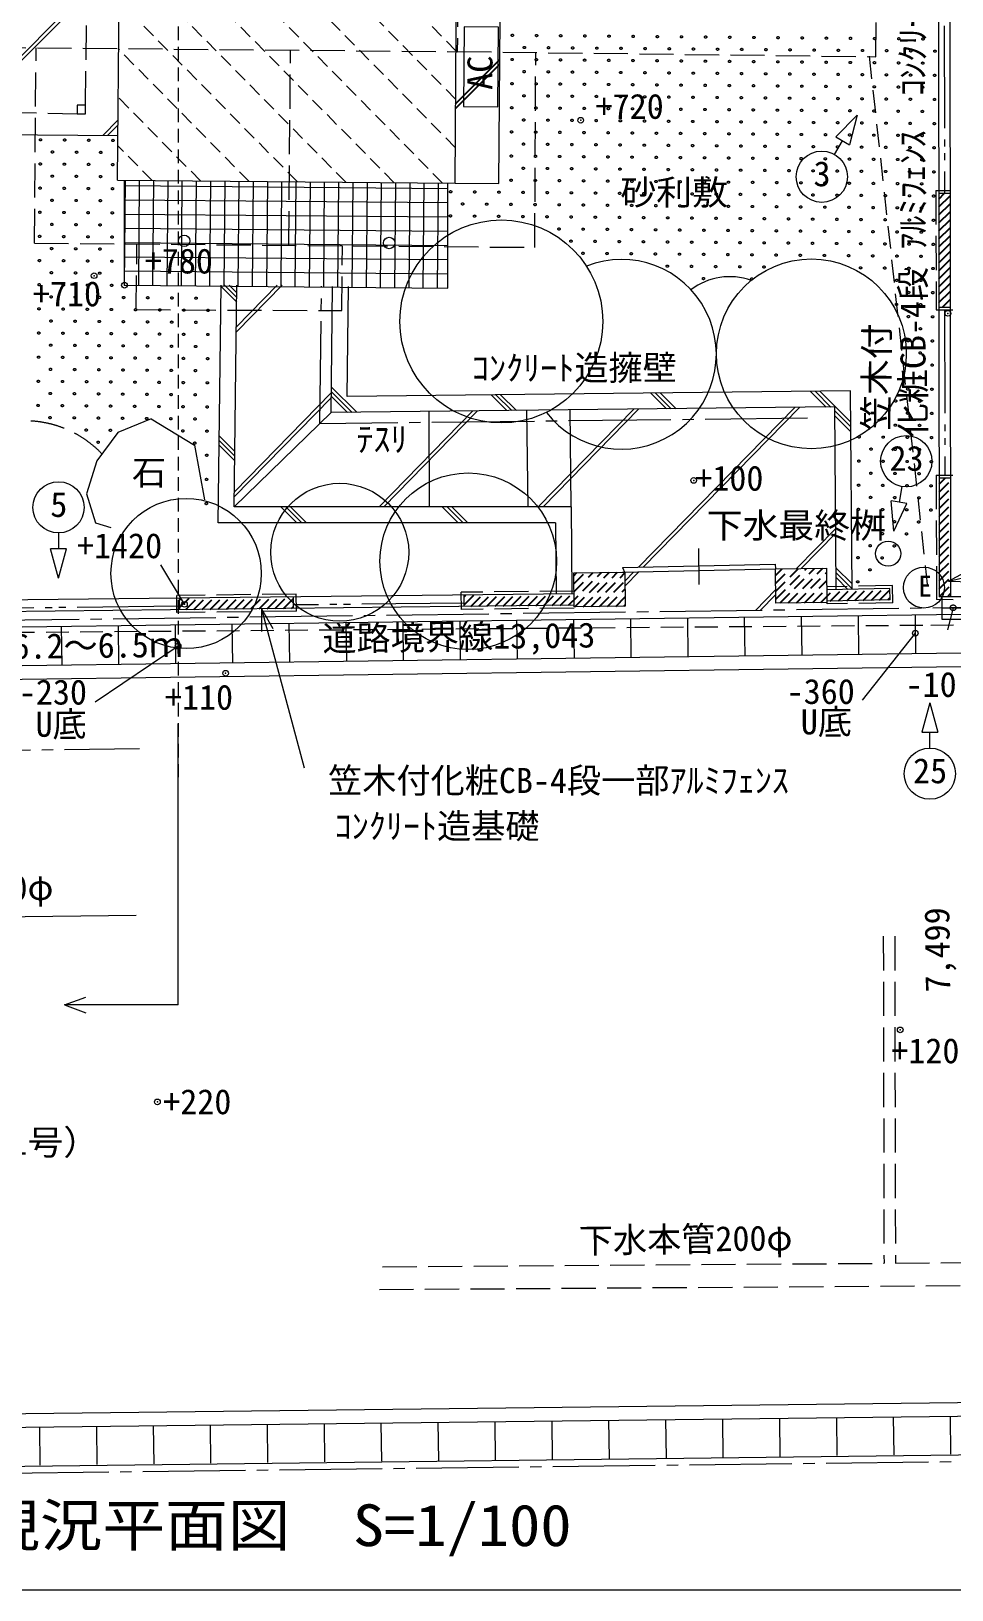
# Model space of a CAD drawing. Units: millimetres at full size, sheet at 1:100. Extents: x -20000 to 21794, y -13350 to 15412.
# Drawn here: x -2633 to 5453, y -13350 to 340 of the extents above; entities that cross this region are included whole.
import ezdxf
from ezdxf.enums import TextEntityAlignment as Align

# ---------------------------------------------------------------- set-up
doc = ezdxf.new("R2010")
doc.units = ezdxf.units.MM
doc.header["$LTSCALE"] = 100
doc.header["$PDMODE"] = 32
doc.header["$PDSIZE"] = 50
for name, pattern in [('CHAIN2', [12, 9, -1, 1, -1]), ('DASHED1', [1.8, 1.2, -0.6]), ('DASHED2', [3, 2, -1]), ('DASHED3', [4, 3, -1]), ('DOUBLE_CHAIN2', [12.8, 9, -1, 0.6, -0.6, 0.6, -1])]:
    doc.linetypes.add(name, pattern=pattern)
for name, color, linetype, lineweight in [('1-1_管路', 7, 'Continuous', 20), ('5-5', 7, 'Continuous', 13), ('6-0', 2, 'Continuous', 20), ('6-8', 7, 'Continuous', 13), ('6-E', 4, 'DASHED3', 9), ('7-7', 7, 'Continuous', 9), ('8-0', 4, 'Continuous', 9), ('8-2', 7, 'Continuous', 13), ('8-6', 4, 'Continuous', 9), ('8-8', 7, 'Continuous', 13), ('9-0', 2, 'CHAIN2', 20), ('9-8', 4, 'Continuous', 9), ('A-A', 2, 'Continuous', 20), ('B-0', 7, 'CHAIN2', 13)]:
    doc.layers.add(name, color=color, linetype=linetype, lineweight=lineweight)
doc.layers.add('8-5', color=3, linetype='Continuous')
doc.layers.add('8-E', color=3, linetype='Continuous')
doc.styles.add('ＭＳ ゴシック', font='')
doc.styles.get('ＭＳ ゴシック').set_extended_font_data('MS Gothic')

msp = doc.modelspace()

# ---------------------------------------------------------------- linework, layer by layer
at = {"layer": '1-1_管路', "color": 2}
msp.add_line((441.3, -13350), (20000, -13350), dxfattribs=at)
msp.add_lwpolyline([(-20000, -13350), (258.1, -13350), (441.3, -13350)], dxfattribs=at)
at = {"layer": '5-5', "color": 3, "linetype": 'DASHED1'}
msp.add_line((-1341.1, 10101.9), (-1341.1, -6212.6), dxfattribs=at)
at = {"layer": '5-5'}
for p, q in [((-1341.1, -8212.6), (-1341.1, -5743.7)), ((-2341.1, -8212.6), (-2153.2, -8144.2)), ((-1341.1, -8212.6), (-2341.1, -8212.6)), ((-2341.1, -8212.6), (-2153.2, -8281))]:
    msp.add_line(p, q, dxfattribs=at)
at = {"layer": '6-0', "color": 7, "linetype": 'DASHED3', "lineweight": 13}
for p, q in [((4785, 116.4), (4860.8, 8995.2)), ((1161.3, 6278.4), (1109.1, 160.2)), ((-7378.5, 239.4), (1109.1, 160.2)), ((-2604, -1521.3), (-2589.3, 194.7)), ((-369.7, -1540.4), (-355.1, 175.7)), ((1109.1, 161.3), (4785, 116.4)), ((1790.7, -1558.8), (1799, 152.9)), ((-2604, -1521.3), (1790.7, -1558.8)), ((-1709.7, -2105.6), (-1704.8, -1529)), ((95.4, -2114.4), (100.2, -1544.4)), ((-1709.7, -2105.6), (95.4, -2114.4))]:
    msp.add_line(p, q, dxfattribs=at)
at = {"layer": '6-0', "linetype": 'DASHED3'}
for p, q in [((-2154.3, -310.6), (-2144.3, 856)), ((-4085.8, -343.2), (-2229.9, -385))]:
    msp.add_line(p, q, dxfattribs=at)
at = {"layer": '6-0'}
for p, q in [((-1874.2, -969), (-1858.6, 853.6)), ((-2229.3, -310), (-2229.9, -385)), ((-2229.9, -385), (-2154.9, -385.6)), ((-2154.3, -310.6), (-2229.3, -310)), ((-2154.9, -385.6), (-2154.3, -310.6)), ((-1874.2, -969), (1089.9, -995.4))]:
    msp.add_line(p, q, dxfattribs=at)
at = {"layer": '6-0', "color": 4, "lineweight": 9}
for p, q in [((1474.8, -998.2), (1485.3, 449.5)), ((-4445.8, -554.3), (-1870.8, -576.2)), ((1089.9, -995.4), (1474.8, -998.2)), ((142.3, -2867.9), (154.5, -1902.8)), ((4564.7, -2818.7), (142.3, -2867.9)), ((4577.2, -4563.2), (4564.7, -2818.7)), ((0.5, -3009.5), (-850, -3837.5)), ((861.1, -2999.9), (862.9, -3837.5)), ((1731.1, -3841.7), (1721.6, -2990.4)), ((2111, -3837.5), (2101.6, -2986.1)), ((1972.1, -3977.5), (1976.8, -4603.3))]:
    msp.add_line(p, q, dxfattribs=at)
at = {"layer": '6-0'}
msp.add_lwpolyline([(1089.9, -995.4), (1103.1, 839.1), (4279.6, 801)], dxfattribs=at)
at = {"layer": '6-0', "color": 4, "lineweight": 9}
msp.add_lwpolyline([(1972.1, -3977.5), (-991.8, -3977.5), (-965.4, -1890.4)], dxfattribs=at)
at = {"layer": '6-0', "color": 3}
for centre, radius in [((1496.7, -2209), 891.4), ((4219.6, -2494), 833.7), ((1205.8, -4315.4), 775.5), ((77.4, -4236.3), 605.6), ((-1272.2, -4423.2), 660)]:
    msp.add_circle(centre, radius, dxfattribs=at)
at = {"layer": '6-0'}
for centre in [(-1289.1, -1501.2), (511, -1519.9)]:
    msp.add_circle(centre, 50, dxfattribs=at)
at = {"layer": '6-0', "color": 3}
for centre, radius, start, end in [((2551.1, -2497.7), 833.7, 217.74426, 111.63565), ((3501, -2372.2), 556.5, 70.016, 127.49113)]:
    msp.add_arc(centre, radius, start, end, dxfattribs=at)
at = {"layer": '6-0', "color": 4, "linetype": 'DASHED3', "lineweight": 9}
msp.add_arc((-2688.6, -4017.2), 935, 43.88886, 129.08364, dxfattribs=at)
at = {"layer": '6-8'}
for p, q in [((-1813.4, -1890.4), (-1813.4, -969.6)), ((1026.6, -1915.7), (1026.6, -994.8)), ((-1813.4, -1890.4), (1026.6, -1915.7)), ((-850, -3837.5), (-825.4, -1890.4)), ((0.5, -3009.5), (14.5, -1901.1)), ((4425.7, -2960.2), (0.5, -3009.5)), ((4437.2, -4564.2), (4425.7, -2960.2)), ((2111, -3837.5), (-850, -3837.5)), ((2111, -3837.5), (2116.8, -4602.3)), ((3232.8, -4519.9), (3232.2, -4204.7)), ((2561, -4371), (3902.4, -4342.4)), ((2561, -4371), (2582.1, -4418.3)), ((3902.4, -4342.4), (3903.2, -4382.4)), ((4353.2, -4377.1), (4356.7, -4677.1)), ((2561.9, -4411), (3903.2, -4382.4)), ((2134.3, -4602.1), (-4528.4, -4676.5)), ((-1328.6, -4740.7), (-1329.7, -4640.7)), ((-328.7, -4729.6), (-329.8, -4629.6)), ((1171.2, -4712.8), (1170.1, -4612.8)), ((4909.1, -4555), (4355.4, -4565.8)), ((2135.4, -4702.1), (-4568.3, -4776.9))]:
    msp.add_line(p, q, dxfattribs=at)
at = {"layer": '6-8', "linetype": 'DASHED3'}
for p, q in [((5313.5, -1058.5), (5438.5, -1058.3)), ((5316.4, -3558.5), (5462.9, -3558.3)), ((5316.4, -3558.5), (5317.6, -4651.7)), ((-1353.3, -4766), (-1355, -4616)), ((2134, -4577.1), (1144.8, -4588.1)), ((1146.5, -4738.1), (1144.8, -4588.1)), ((4933.6, -4529.5), (4354.9, -4540.8)), ((4936.5, -4679.5), (4933.6, -4529.5)), ((5464.5, -4653.1), (5317.6, -4651.7)), ((-303.4, -4754.3), (-1353.3, -4766)), ((2135.7, -4727.1), (1146.5, -4738.1)), ((4356.7, -4677.1), (4356.6, -4690.8)), ((4936.5, -4679.5), (4357.1, -4690.8))]:
    msp.add_line(p, q, dxfattribs=at)
at = {"layer": '6-8', "linetype": 'DOUBLE_CHAIN2'}
for p, q in [((-1329, -4710.7), (-2828.9, -4727.5)), ((1170.9, -4682.8), (-329, -4699.6))]:
    msp.add_line(p, q, dxfattribs=at)
at = {"layer": '6-8'}
for points in [[(1465.3, -323.5), (1470.4, 376.5), (1170.4, 378.7), (1165.3, -321.3)], [(2585.5, -4710.7), (2135.6, -4716), (2132, -4416), (2582, -4410.7)]]:
    msp.add_lwpolyline(points, close=True, dxfattribs=at)
at = {"layer": '6-8', "linetype": 'DASHED3'}
for points in [[(5313.5, -1058.5), (5314.7, -2108.5), (5460.7, -2108.3)], [(-303.4, -4754.3), (-305.1, -4604.3), (-1355, -4616)]]:
    msp.add_lwpolyline(points, dxfattribs=at)
at = {"layer": '6-8'}
for points in [[(-1579.1, -3065.7), (-1870.9, -3184.3), (-2057.1, -3432.5), (-2146.2, -3723.4), (-2068.7, -3979.3), (-1933, -4018.1)], [(-1579.1, -3065.7), (-1199.3, -3295.6), (-1109.4, -3775.4)], [(3906.8, -4682.3), (3903.2, -4382.4), (4353.2, -4377.1)]]:
    msp.add_lwpolyline(points, dxfattribs=at)
at = {"layer": '6-E', "color": 3, "linetype": 'Continuous'}
for p, q in [((-3404.1, -563.2), (-1992.4, 854.7)), ((-3362.1, -563.5), (-1950.4, 854.4)), ((-2004.9, -575.1), (-1869.6, -439.3)), ((-1962.9, -575.5), (-1870, -482.2)), ((-1813.4, -1890.4), (-1805.2, -969.6)), ((-1813.4, -1015.4), (1026.6, -1040.7)), ((-1688.5, -1891.6), (-1680.3, -970.7)), ((-1563.5, -1892.7), (-1555.3, -971.9)), ((-1438.5, -1893.8), (-1430.3, -973)), ((-1313.5, -1894.9), (-1305.3, -974.1)), ((-1188.5, -1896), (-1180.3, -975.2)), ((-1063.5, -1897.1), (-1055.3, -976.3)), ((-938.5, -1898.2), (-930.3, -977.4)), ((-813.5, -1899.3), (-805.3, -978.5)), ((-688.5, -1900.5), (-680.3, -979.7)), ((-563.5, -1901.6), (-555.3, -980.8)), ((-438.5, -1902.7), (-430.3, -981.9)), ((-313.5, -1903.8), (-305.3, -983)), ((-188.5, -1904.9), (-180.3, -984.1)), ((-63.5, -1906), (-55.3, -985.2)), ((61.5, -1907.1), (69.7, -986.3)), ((186.5, -1908.2), (194.7, -987.4)), ((311.5, -1909.4), (319.7, -988.6)), ((436.5, -1910.5), (444.7, -989.7)), ((561.5, -1911.6), (569.7, -990.8)), ((686.5, -1912.7), (694.7, -991.9)), ((811.4, -1913.8), (819.6, -993)), ((936.4, -1914.9), (944.6, -994.1)), ((-1813.4, -1140.4), (1026.6, -1165.7)), ((-1813.4, -1265.4), (1026.6, -1290.7)), ((-1813.4, -1390.4), (1026.6, -1415.7)), ((-1813.4, -1515.4), (1026.6, -1540.7)), ((-1813.4, -1640.4), (1026.6, -1665.7)), ((-1813.4, -1765.4), (1026.6, -1790.7)), ((-965.6, -1903.2), (-827.3, -2040.9)), ((-935.9, -1890.4), (-826.8, -1999.1)), ((-893.4, -1890.4), (-826.2, -1957.3)), ((-830.6, -2301), (-429.1, -1890.4)), ((-830, -2257.5), (-471, -1890.4)), ((-848.3, -3706.5), (2.7, -2836.2)), ((2.3, -2866.9), (144, -3007.9)), ((2.9, -2825.1), (186, -3007.5)), ((3.4, -2783.3), (228.1, -3007)), ((1406.5, -2853.9), (1545.6, -2992.3)), ((1448.6, -2853.4), (1587.7, -2991.8)), ((1490.6, -2852.9), (1629.7, -2991.4)), ((2808.2, -2838.2), (2947.2, -2976.7)), ((2850.2, -2837.8), (2989.3, -2976.2)), ((2892.3, -2837.3), (3031.3, -2975.8)), ((4209.8, -2822.6), (4348.9, -2961.1)), ((4251.9, -2822.2), (4390.9, -2960.6)), ((4293.9, -2821.7), (4566.7, -3093.3)), ((-848.9, -3749.9), (2.2, -2879.7)), ((422.3, -3837.5), (1245.5, -2995.7)), ((464.2, -3837.5), (1288, -2995.2)), ((1821, -3837.5), (2659.7, -2979.9)), ((1862.9, -3837.5), (2702.1, -2979.4)), ((2700.9, -4368), (4073.8, -2964.1)), ((2743.7, -4367.1), (4116.2, -2963.7)), ((4426, -2995.5), (4567, -3135.9)), ((4426.3, -3038.1), (4567.3, -3178.5)), ((-982.6, -3255), (-844.4, -3392.7)), ((-982.1, -3213.2), (-843.8, -3350.9)), ((-983.2, -3296.8), (-844.9, -3434.5)), ((-440.2, -3837.5), (-299.5, -3977.5)), ((-397.6, -3837.5), (-257, -3977.5)), ((-355.1, -3837.5), (-214.5, -3977.5)), ((977.2, -3837.5), (1117.8, -3977.5)), ((1019.7, -3837.5), (1160.3, -3977.5)), ((1062.2, -3837.5), (1202.8, -3977.5)), ((4087.7, -4380.2), (4433.3, -4026.7)), ((4130.1, -4379.7), (4433.6, -4069.3)), ((4435.8, -4374.1), (4576.8, -4514.5)), ((2582.9, -4488.6), (2658.7, -4411.1)), ((2583.4, -4531), (2703.8, -4407.9)), ((4436.1, -4416.7), (4577.1, -4557.1)), ((4436.4, -4459.4), (4539.7, -4562.2)), ((3728.6, -4747.4), (3905.4, -4566.6)), ((3771.1, -4746.8), (3905.9, -4609))]:
    msp.add_line(p, q, dxfattribs=at)
at = {"layer": '6-E', "color": 3, "linetype": 'DASHED1'}
for p, q in [((130.3, -986.9), (-1682.3, 852.1)), ((555.2, -990.7), (-1257.5, 848.5)), ((980.2, -994.4), (-832.7, 844.8)), ((1092.1, -680.6), (-407.9, 841.2)), ((1095.2, -256.4), (16.9, 837.6)), ((1098.2, 167.9), (441.7, 834)), ((-294.7, -983.1), (-1860.7, 605.7)), ((-719.7, -979.3), (-1864.3, 182)), ((-1144.6, -975.5), (-1868, -241.7)), ((-1569.6, -971.7), (-1871.6, -665.4))]:
    msp.add_line(p, q, dxfattribs=at)
at = {"layer": '6-E', "color": 7, "linetype": 'CHAIN2', "lineweight": 13}
for p, q in [((-97.6, -3107.5), (-82.4, -1899.8)), ((4186.3, -3059.8), (-97.6, -3107.5))]:
    msp.add_line(p, q, dxfattribs=at)
at = {"layer": '6-E'}
for centre in [(1593.8, 304), (1805.9, 302.1), (2018, 300.2), (2230.1, 298.4), (2442.3, 296.5), (2654.4, 294.6), (2866.5, 292.7), (3078.6, 290.8), (3290.7, 288.9), (3502.9, 287), (3715, 285.1), (3927.1, 283.2), (4139.2, 281.4), (4351.4, 279.5), (4563.5, 277.6), (4775.6, 275.7), (4987.7, 273.8), (5199.9, 271.9), (1698.9, 197), (1911, 195.1), (2123.1, 193.2), (2335.2, 191.4), (2547.4, 189.5), (2759.5, 187.6), (2971.6, 185.7), (3183.7, 183.8), (3395.9, 181.9), (3608, 180), (3820.1, 178.1), (4032.2, 176.2), (4244.4, 174.4), (4456.5, 172.5), (4668.6, 170.6), (4880.7, 168.7), (5092.9, 166.8), (5305, 164.9), (1591.9, 91.9), (1804, 90), (2016.1, 88.1), (2228.2, 86.2), (2440.4, 84.3), (2652.5, 82.5), (2864.6, 80.6), (3076.7, 78.7), (3288.9, 76.8), (3501, 74.9), (3713.1, 73), (3925.2, 71.1), (4137.4, 69.2), (4349.5, 67.3), (4561.6, 65.5), (4773.7, 63.6), (4985.8, 61.7), (5198, 59.8), (1590, -120.2), (1697, -15.1), (1802.1, -122.1), (1909.1, -17), (2014.2, -124), (2121.2, -18.9), (2226.4, -125.9), (2333.4, -20.8), (2438.5, -127.8), (2545.5, -22.7), (2650.6, -129.7), (2757.6, -24.5), (2862.7, -131.6), (2969.7, -26.4), (3074.8, -133.4), (3181.9, -28.3), (3287, -135.3), (3394, -30.2), (3499.1, -137.2), (3606.1, -32.1), (3711.2, -139.1), (3818.2, -34), (3923.3, -141), (4030.3, -35.9), (4135.5, -142.9), (4242.5, -37.8), (4347.6, -144.8), (4454.6, -39.7), (4559.7, -146.7), (4666.7, -41.5), (4878.8, -43.4), (5091, -45.3), (5303.1, -47.2), (1695.1, -227.2), (1907.2, -229.1), (2119.3, -231), (2331.5, -232.9), (2543.6, -234.8), (2755.7, -236.7), (2967.8, -238.6), (3180, -240.4), (3392.1, -242.3), (3604.2, -244.2), (3816.3, -246.1), (4028.5, -248), (4240.6, -249.9), (4452.7, -251.8), (4664.8, -253.7), (4771.8, -148.6), (4877, -255.6), (4984, -150.4), (5089.1, -257.4), (5196.1, -152.3), (5301.2, -259.3), (1588.1, -332.3), (1800.2, -334.2), (2012.3, -336.1), (2224.5, -338), (2436.6, -339.9), (2648.7, -341.8), (2860.8, -343.7), (3073, -345.6), (3285.1, -347.5), (3497.2, -349.3), (3709.3, -351.2), (3921.5, -353.1), (4133.6, -355), (4345.7, -356.9), (4557.8, -358.8), (4769.9, -360.7), (4982.1, -362.6), (5194.2, -364.5), (1586.2, -544.5), (1693.2, -439.4), (1798.3, -546.4), (1905.3, -441.2), (2010.5, -548.2), (2117.5, -443.1), (2222.6, -550.1), (2329.6, -445), (2434.7, -552), (2541.7, -446.9), (2646.8, -553.9), (2753.8, -448.8), (2858.9, -555.8), (2966, -450.7), (3178.1, -452.6), (3390.2, -454.5), (3602.3, -456.4), (3814.4, -458.2), (4026.6, -460.1), (4238.7, -462), (4450.8, -463.9), (4662.9, -465.8), (4875.1, -467.7), (5087.2, -469.6), (5299.3, -471.5), (-2551.1, -613.7), (-2339, -615.6), (-2126.9, -617.5), (-1914.8, -619.4), (1691.3, -651.5), (1903.4, -653.4), (2115.6, -655.3), (2327.7, -657.1), (2539.8, -659), (2751.9, -660.9), (2964.1, -662.8), (3071.1, -557.7), (3176.2, -664.7), (3283.2, -559.6), (3388.3, -666.6), (3495.3, -561.5), (3600.4, -668.5), (3707.4, -563.4), (3812.6, -670.4), (3919.6, -565.2), (4024.7, -672.3), (4131.7, -567.1), (4236.8, -674.1), (4343.8, -569), (4448.9, -676), (4555.9, -570.9), (4661.1, -677.9), (4768.1, -572.8), (4873.2, -679.8), (4980.2, -574.7), (5085.3, -681.7), (5192.3, -576.6), (5297.4, -683.6), (-2553, -825.8), (-2446, -720.7), (-2340.9, -827.7), (-2233.9, -722.6), (-2128.8, -829.6), (-2021.8, -724.5), (1584.3, -756.6), (1796.4, -758.5), (2008.6, -760.4), (2220.7, -762.3), (2432.8, -764.1), (2644.9, -766), (2857.1, -767.9), (3069.2, -769.8), (3281.3, -771.7), (3493.4, -773.6), (3705.6, -775.5), (3917.7, -777.4), (4129.8, -779.3), (4341.9, -781.1), (4554, -783), (4766.2, -784.9), (4978.3, -786.8), (5190.4, -788.7), (-2447.9, -932.8), (-2235.8, -934.7), (-2023.7, -936.6), (-1916.7, -831.5), (1689.4, -863.6), (1901.6, -865.5), (2113.7, -867.4), (2325.8, -869.3), (2537.9, -871.2), (2750.1, -873), (2962.2, -874.9), (3174.3, -876.8), (3386.4, -878.7), (3598.5, -880.6), (3810.7, -882.5), (4022.8, -884.4), (4234.9, -886.3), (4447, -888.2), (4659.2, -890), (4871.3, -891.9), (5083.4, -893.8), (5295.5, -895.7), (-2554.9, -1038), (-2342.8, -1039.8), (-2130.7, -1041.7), (-1918.6, -1043.6), (1051.2, -1070.1), (1263.3, -1071.9), (1475.4, -1073.8), (1582.4, -968.7), (1687.5, -1075.7), (1794.6, -970.6), (1899.7, -1077.6), (2006.7, -972.5), (2111.8, -1079.5), (2218.8, -974.4), (2323.9, -1081.4), (2430.9, -976.3), (2536, -1083.3), (2643, -978.2), (2748.2, -1085.2), (2855.2, -980), (2960.3, -1087.1), (3067.3, -981.9), (3172.4, -1088.9), (3279.4, -983.8), (3384.5, -1090.8), (3491.5, -985.7), (3596.7, -1092.7), (3703.7, -987.6), (3808.8, -1094.6), (3915.8, -989.5), (4020.9, -1096.5), (4127.9, -991.4), (4233, -1098.4), (4340, -993.3), (4445.2, -1100.3), (4552.2, -995.2), (4657.3, -1102.2), (4764.3, -997), (4869.4, -1104.1), (4976.4, -998.9), (5188.5, -1000.8), (-2449.8, -1145), (-2237.7, -1146.9), (-2025.6, -1148.7), (1156.3, -1177.1), (1368.4, -1179), (1580.5, -1180.8), (1792.7, -1182.7), (2004.8, -1184.6), (2216.9, -1186.5), (2429, -1188.4), (2641.2, -1190.3), (2853.3, -1192.2), (3065.4, -1194.1), (3277.5, -1196), (3489.7, -1197.8), (3701.8, -1199.7), (3913.9, -1201.6), (4126, -1203.5), (4338.1, -1205.4), (4550.3, -1207.3), (4762.4, -1209.2), (4974.5, -1211.1), (5081.5, -1105.9), (5186.6, -1212.9), (5293.6, -1107.8), (-2556.8, -1250.1), (-2451.7, -1357.1), (-2344.7, -1252), (-2239.6, -1359), (-2132.6, -1253.9), (-2027.4, -1360.9), (-1920.4, -1255.7), (1049.3, -1282.2), (1261.4, -1284.1), (1473.5, -1286), (1685.7, -1287.8), (1897.8, -1289.7), (2109.9, -1291.6), (2322, -1293.5), (2534.2, -1295.4), (2746.3, -1297.3), (2958.4, -1299.2), (3170.5, -1301.1), (3382.6, -1303), (3594.8, -1304.8), (3806.9, -1306.7), (4019, -1308.6), (4231.1, -1310.5), (4443.3, -1312.4), (4655.4, -1314.3), (4867.5, -1316.2), (5079.6, -1318.1), (5291.8, -1320), (-2558.7, -1462.2), (-2346.6, -1464.1), (-2134.5, -1466), (-1922.3, -1467.9), (2002.9, -1396.7), (2108, -1503.7), (2215, -1398.6), (2320.1, -1505.6), (2427.1, -1400.5), (2532.3, -1507.5), (2639.3, -1402.4), (2744.4, -1509.4), (2851.4, -1404.3), (2956.5, -1511.3), (3063.5, -1406.2), (3168.6, -1513.2), (3275.6, -1408.1), (3380.8, -1515.1), (3487.8, -1410), (3699.9, -1411.9), (3912, -1413.7), (4124.1, -1415.6), (4336.3, -1417.5), (4548.4, -1419.4), (4760.5, -1421.3), (4972.6, -1423.2), (5184.8, -1425.1), (-2453.6, -1569.2), (-2241.5, -1571.1), (-2029.3, -1573), (2213.1, -1610.8), (2425.3, -1612.6), (2637.4, -1614.5), (2849.5, -1616.4), (3061.6, -1618.3), (3273.8, -1620.2), (3485.9, -1622.1), (3592.9, -1517), (3698, -1624), (3805, -1518.9), (3910.1, -1625.9), (4017.1, -1520.7), (4122.2, -1627.8), (4229.3, -1522.6), (4334.4, -1629.6), (4441.4, -1524.5), (4546.5, -1631.5), (4653.5, -1526.4), (4758.6, -1633.4), (4865.6, -1528.3), (4970.7, -1635.3), (5077.7, -1530.2), (5182.9, -1637.2), (5289.9, -1532.1), (-2560.6, -1674.3), (-2455.5, -1781.3), (-2348.5, -1676.2), (-2243.3, -1783.2), (-2136.3, -1678.1), (-2031.2, -1785.1), (-1924.2, -1680), (2954.6, -1723.4), (3166.7, -1725.3), (3378.9, -1727.2), (3591, -1729.1), (3803.1, -1731), (4651.6, -1738.5), (4863.7, -1740.4), (5075.9, -1742.3), (5288, -1744.2), (-2562.5, -1886.5), (-2350.4, -1888.3), (-2138.2, -1890.2), (-1926.1, -1892.1), (3271.9, -1832.3), (3696.1, -1836.1), (4968.9, -1847.4), (5181, -1849.3), (-2457.4, -1993.5), (-2245.2, -1995.3), (-2033.1, -1997.2), (-1821, -1999.1), (-1608.9, -2001), (-1396.7, -2002.9), (-1184.6, -2004.8), (4967, -2059.6), (5074, -1954.4), (5179.1, -2061.4), (5286.1, -1956.3), (-2564.4, -2098.6), (-2352.2, -2100.5), (-2140.1, -2102.4), (-1928, -2104.2), (-1715.9, -2106.1), (-1503.7, -2108), (-1291.6, -2109.9), (-1079.5, -2111.8), (5072.1, -2166.6), (5284.2, -2168.4), (-2566.3, -2310.7), (-2459.2, -2205.6), (-2354.1, -2312.6), (-2247.1, -2207.5), (-2142, -2314.5), (-2035, -2209.4), (-1929.9, -2316.4), (-1822.9, -2211.2), (-1717.8, -2318.3), (-1610.8, -2213.1), (-1505.6, -2320.1), (-1398.6, -2215), (-1293.5, -2322), (-1186.5, -2216.9), (-1081.4, -2323.9), (5177.2, -2273.6), (-2461.1, -2417.7), (-2249, -2419.6), (-2036.9, -2421.5), (-1824.8, -2423.4), (-1612.6, -2425.3), (-1400.5, -2427.1), (-1188.4, -2429), (5070.2, -2378.7), (5282.3, -2380.6), (-2568.1, -2522.8), (-2356, -2524.7), (-2143.9, -2526.6), (-1931.8, -2528.5), (-1719.6, -2530.4), (-1507.5, -2532.3), (-1295.4, -2534.2), (-1083.3, -2536), (5068.3, -2590.8), (5175.3, -2485.7), (5280.4, -2592.7), (-2570, -2734.9), (-2463, -2629.8), (-2357.9, -2736.8), (-2250.9, -2631.7), (-2145.8, -2738.7), (-2038.8, -2633.6), (-1933.7, -2740.6), (-1826.7, -2635.5), (-1721.5, -2742.5), (-1614.5, -2637.4), (-1509.4, -2744.4), (-1402.4, -2639.3), (-1297.3, -2746.3), (-1190.3, -2641.2), (5173.4, -2697.8), (-2464.9, -2842), (-2252.8, -2843.8), (-2040.7, -2845.7), (-1828.5, -2847.6), (-1616.4, -2849.5), (-1404.3, -2851.4), (-1192.2, -2853.3), (-1085.2, -2748.2), (5066.4, -2802.9), (5278.5, -2804.8), (-2571.9, -2947.1), (-2359.8, -2949), (-2147.7, -2950.8), (-1935.6, -2952.7), (-1723.4, -2954.6), (-1511.3, -2956.5), (-1299.2, -2958.4), (-1087.1, -2960.3), (4959.4, -2908), (5064.5, -3015.1), (5171.5, -2909.9), (5276.7, -3016.9), (-2466.8, -3054.1), (-2254.7, -3056), (-2042.6, -3057.9), (-1830.4, -3059.7), (-1618.3, -3061.6), (-1406.2, -3063.5), (-1194.1, -3065.4), (4957.5, -3120.2), (5169.6, -3122.1), (-2149.6, -3163), (-2044.4, -3270), (-1937.4, -3164.9), (-1301.1, -3170.5), (-1196, -3277.5), (-1088.9, -3172.4), (4638.4, -3223.4), (4850.5, -3225.3), (5062.6, -3227.2), (5274.8, -3229.1), (-1090.8, -3384.5), (4743.5, -3330.4), (4955.6, -3332.3), (5167.8, -3334.2), (4636.5, -3435.5), (4741.6, -3542.5), (4848.6, -3437.4), (4953.7, -3544.4), (5060.8, -3439.3), (5165.9, -3546.3), (5272.9, -3441.2), (-1092.7, -3596.7), (4634.6, -3647.6), (4846.7, -3649.5), (5058.9, -3651.4), (5271, -3653.3), (-1094.6, -3808.8), (4739.7, -3754.7), (4951.9, -3756.5), (5164, -3758.4), (4632.7, -3859.8), (4737.8, -3966.8), (4844.9, -3861.7), (4950, -3968.7), (5057, -3863.5), (5162.1, -3970.6), (5269.1, -3865.4), (4630.8, -4071.9), (4843, -4073.8), (5055.1, -4075.7), (4736, -4178.9), (4948.1, -4180.8), (4629, -4284), (4841.1, -4285.9), (4627.1, -4496.1), (4734.1, -4391)]:
    msp.add_circle(centre, 10, dxfattribs=at)
at = {"layer": '7-7', "color": 4}
for p, q in [((-1286.7, -4693.8), (-1492.9, -4345.5)), ((-1342.8, -5061.6), (-2071.2, -5552.6)), ((5132.4, -4947.5), (4666.2, -5534.5))]:
    msp.add_line(p, q, dxfattribs=at)
at = {"layer": '7-7', "color": 5}
for p in [(2193.5, -442), (-2079.9, -1807.2), (-1813.4, -1890.4), (5419.1, -2137.9), (3186.1, -3605.5), (-1286.7, -4693.8), (5132.4, -4947.5), (-1342.8, -5061.6), (-924.9, -5299), (4999.7, -8431.5), (-1523.9, -9064.4)]:
    msp.add_point(p, dxfattribs=at)
at = {"layer": '8-0'}
for q in [(-234.8, -6129.6), (-509.1, -4905.9), (-609.1, -4932.7)]:
    msp.add_line((-609.1, -4732.7), q, dxfattribs=at)
at = {"layer": '8-2'}
for p, q in [((5364.6, -4624), (5564.6, -4624)), ((5364.6, -4624), (5364.6, -4824)), ((5364.6, -4724), (5564.6, -4724)), ((5364.6, -4824), (5564.6, -4824))]:
    msp.add_line(p, q, dxfattribs=at)
at = {"layer": '8-6', "linetype": 'DASHED2'}
for p, q in [((4727, 120.2), (5237.8, -4517.4)), ((5269, -4875.5), (21793.5, -4788.4)), ((-4602.3, -4954.1), (5269, -4875.5))]:
    msp.add_line(p, q, dxfattribs=at)
at = {"layer": '8-6'}
for p, q in [((10987, -4709.5), (-12449.4, -5025.6)), ((5130.3, -4788.5), (5134.9, -5128.5)), ((-2369, -4889.7), (-2364.5, -5229.6)), ((-1869.1, -4882.9), (-1864.5, -5222.9)), ((-1369.1, -4876.2), (-1364.5, -5216.1)), ((-869.2, -4869.4), (-864.6, -5209.4)), ((-369.2, -4862.7), (-364.6, -5202.6)), ((130.7, -4855.9), (135.3, -5195.9)), ((630.7, -4849.2), (635.3, -5189.2)), ((1130.6, -4842.4), (1135.2, -5182.4)), ((1630.6, -4835.7), (1635.2, -5175.7)), ((2130.6, -4829), (2135.1, -5168.9)), ((2630.5, -4822.2), (2635.1, -5162.2)), ((3130.5, -4815.5), (3135, -5155.4)), ((3630.4, -4808.7), (3635, -5148.7)), ((4130.4, -4802), (4135, -5141.9)), ((4630.3, -4795.2), (4634.9, -5135.2)), ((10987.7, -5049.5), (-12444.8, -5365.6)), ((10988, -5169.5), (-12443.2, -5485.6)), ((-12456.5, -11920.9), (10999.6, -11636.8)), ((-12455.1, -12040.9), (10999.6, -11756.8)), ((-1553.6, -12244.1), (-1557.7, -11908.9)), ((-1053.6, -12238), (-1057.7, -11902.8)), ((-553.7, -12232), (-557.7, -11896.8)), ((-53.7, -12225.9), (-57.8, -11890.7)), ((446.2, -12219.9), (442.2, -11884.7)), ((946.2, -12213.8), (942.1, -11878.6)), ((1446.2, -12207.8), (1442.1, -11872.6)), ((1946.1, -12201.7), (1942.1, -11866.5)), ((2446.1, -12195.6), (2442, -11860.4)), ((2946.1, -12189.6), (2942, -11854.4)), ((3446, -12183.5), (3442, -11848.3)), ((3946, -12177.5), (3941.9, -11842.3)), ((4446, -12171.4), (4441.9, -11836.2)), ((4945.9, -12165.4), (4941.9, -11830.2)), ((5445.9, -12159.3), (5441.8, -11824.1)), ((-2553.5, -12256.2), (-2557.6, -11921)), ((-2053.6, -12250.1), (-2057.6, -11914.9)), ((-12451, -12380.9), (10999.7, -12096.8))]:
    msp.add_line(p, q, dxfattribs=at)
at = {"layer": '8-8'}
for p, q in [((5426, 10010), (5442.6, -4627.9)), ((5326.1, 9911.5), (5342.6, -4626.9)), ((5338.6, -1083.4), (5438.6, -1083.3)), ((5339.7, -2083.4), (5439.7, -2083.3)), ((5341.4, -3583.4), (5441.4, -3583.3)), ((4911, -4655), (4909.1, -4555)), ((5442.6, -4627.9), (5342.6, -4626.9)), ((4356.7, -4677.1), (3906.8, -4682.3)), ((4911, -4655), (4356.6, -4665.8)), ((-5649.3, -7476.6), (-1710.4, -7423.5))]:
    msp.add_line(p, q, dxfattribs=at)
at = {"layer": '8-8', "linetype": 'DOUBLE_CHAIN2'}
for p, q in [((5386.9, 387.8), (5388.6, -1083.4)), ((5389.7, -2114), (5391.4, -3556))]:
    msp.add_line(p, q, dxfattribs=at)
at = {"layer": '8-8', "color": 4, "lineweight": 9}
for q in [(6375.6, -4268.2), (5601.4, -4394.8), (5624.8, -4495.7)]:
    msp.add_line((5424.9, -4489), q, dxfattribs=at)
at = {"layer": '8-8'}
msp.add_circle((4893.9, -4248.8), 110, dxfattribs=at)
at = {"layer": '8-8', "color": 2, "lineweight": 20}
msp.add_circle((5207.9, -4546.5), 180, dxfattribs=at)
at = {"layer": '8-E'}
for p, q in [((1094.6, -339.2), (1482.4, 50.3)), ((1094.9, -296.4), (1482.7, 93.1)), ((5338.6, -1133.7), (5389.9, -1083.4)), ((5338.7, -1203.8), (5438.6, -1105.6)), ((5338.8, -1273.8), (5438.7, -1175.6)), ((5338.9, -1343.8), (5438.7, -1245.6)), ((5338.9, -1413.8), (5438.8, -1315.7)), ((5339, -1483.8), (5438.9, -1385.7)), ((5339.1, -1553.8), (5439, -1455.7)), ((5339.2, -1623.8), (5439.1, -1525.7)), ((5339.3, -1693.8), (5439.1, -1595.7)), ((5339.3, -1763.8), (5439.2, -1665.7)), ((5339.4, -1833.9), (5439.3, -1735.7)), ((5339.5, -1903.9), (5439.4, -1805.7)), ((5339.6, -1973.9), (5439.5, -1875.8)), ((5339.7, -2043.9), (5439.5, -1945.8)), ((5370.8, -2083.4), (5439.6, -2015.8))]:
    msp.add_line(p, q, dxfattribs=at)
at = {"layer": '8-E', "linetype": 'DASHED1'}
for p, q in [((5341.5, -3638.8), (5396.9, -3583.4)), ((5341.5, -3709.4), (5441.4, -3609.5)), ((5341.6, -3780.1), (5441.5, -3680.2)), ((5341.7, -3850.7), (5441.6, -3750.8)), ((5341.8, -3921.3), (5441.7, -3821.4)), ((5341.9, -3992), (5441.7, -3892.1)), ((5341.9, -4062.6), (5441.8, -3962.7)), ((5342, -4133.2), (5441.9, -4033.3)), ((5342.1, -4203.8), (5442, -4104)), ((5342.2, -4274.5), (5442.1, -4174.6)), ((3904.7, -4509.8), (4033.7, -4380.8)), ((3905.6, -4579.7), (4105.3, -4380)), ((3906.4, -4649.6), (4176.8, -4379.2)), ((3944.8, -4681.9), (4248.4, -4378.3)), ((4016.4, -4681.1), (4319.9, -4377.5)), ((5342.3, -4345.1), (5442.1, -4245.2)), ((5342.3, -4415.7), (5442.2, -4315.8)), ((2085.6, -4702.6), (2375.1, -4413.2)), ((2132.4, -4443.7), (2160.4, -4415.7)), ((2133.2, -4513.6), (2232, -4414.8)), ((2134, -4583.5), (2303.5, -4414)), ((2143, -4715.9), (2446.6, -4412.3)), ((2214.6, -4715.1), (2518.2, -4411.5)), ((2286.1, -4714.2), (2582.1, -4418.3)), ((2357.7, -4713.4), (2582.9, -4488.2)), ((3903.9, -4439.9), (3962.2, -4381.7)), ((4087.9, -4680.2), (4353.7, -4414.5)), ((4159.5, -4679.4), (4354.5, -4484.4)), ((5342.4, -4486.4), (5442.3, -4386.5)), ((5342.5, -4557), (5442.4, -4457.1)), ((-1329.6, -4653), (-1317.2, -4640.6)), ((-1328.8, -4722.9), (-1245.7, -4639.8)), ((-1275.3, -4740.1), (-1174.2, -4639)), ((-1203.8, -4739.3), (-1102.7, -4638.2)), ((-1132.3, -4738.5), (-1031.2, -4637.4)), ((-1060.8, -4737.8), (-959.7, -4636.6)), ((-989.3, -4737), (-888.2, -4635.8)), ((-917.8, -4736.2), (-816.6, -4635)), ((-846.3, -4735.4), (-745.1, -4634.2)), ((-774.8, -4734.6), (-673.6, -4633.4)), ((-703.3, -4733.8), (-602.1, -4632.6)), ((-631.7, -4733), (-530.6, -4631.8)), ((-560.2, -4732.2), (-459.1, -4631)), ((-488.7, -4731.4), (-387.6, -4630.2)), ((-417.2, -4730.6), (-329.7, -4643)), ((1170.3, -4628), (1185.6, -4612.7)), ((1171, -4697.9), (1257.1, -4611.9)), ((1227.5, -4712.2), (1328.6, -4611.1)), ((1299, -4711.4), (1400.1, -4610.3)), ((1370.5, -4710.6), (1471.6, -4609.5)), ((1442, -4709.8), (1543.2, -4608.7)), ((1513.5, -4709), (1614.7, -4607.9)), ((1585, -4708.2), (1686.2, -4607.1)), ((1656.5, -4707.4), (1757.7, -4606.3)), ((1728.1, -4706.6), (1829.2, -4605.5)), ((1799.6, -4705.8), (1900.7, -4604.7)), ((1871.1, -4705), (1972.2, -4603.9)), ((1942.6, -4704.2), (2043.7, -4603.1)), ((2014.1, -4703.4), (2115.2, -4602.3)), ((2429.2, -4712.5), (2583.7, -4558)), ((2500.8, -4711.7), (2584.6, -4627.9)), ((4231, -4678.5), (4355.3, -4554.3)), ((4302.6, -4677.7), (4415.7, -4564.6)), ((4385.8, -4665.2), (4487.8, -4563.2)), ((4457.9, -4663.8), (4559.9, -4561.8)), ((4530, -4662.4), (4632, -4560.4)), ((4602.1, -4661), (4704.1, -4559)), ((4674.2, -4659.6), (4776.2, -4557.6)), ((4746.3, -4658.2), (4848.3, -4556.2)), ((4818.4, -4656.8), (4909.3, -4565.9)), ((4890.5, -4655.4), (4910.6, -4635.3)), ((5346.2, -4624), (5442.5, -4527.7)), ((5416.9, -4624), (5442.5, -4598.4)), ((-345.7, -4729.8), (-328.9, -4712.9)), ((2572.3, -4710.9), (2585.4, -4697.8))]:
    msp.add_line(p, q, dxfattribs=at)
at = {"layer": '9-0'}
for p, q in [((10986.9, -4649.5), (-12450.2, -4965.7)), ((-12450.2, -12440.9), (10999.7, -12156.8))]:
    msp.add_line(p, q, dxfattribs=at)
msp.add_point((5464.6, -4724), dxfattribs=at)
at = {"layer": '9-8'}
msp.add_line((5464.6, -4724), (5415.2, -4917.8), dxfattribs=at)
at = {"layer": 'A-A'}
for p, q in [((4622.5, -398.4), (4433.1, -586.3)), ((4622.5, -398.4), (4554.5, -656.4)), ((4423.5, -743.1), (4493.8, -621.3)), ((4433.1, -586.3), (4554.5, -656.4)), ((5014.2, -3658.6), (4989.8, -3797.1)), ((4945, -4050.6), (4920.7, -3784.9)), ((5058.8, -3809.3), (4920.7, -3784.9)), ((4945, -4050.6), (5058.8, -3809.3)), ((-2392.6, -4067), (-2392.6, -4207.6)), ((-2392.6, -4465.1), (-2462.7, -4207.6)), ((-2322.5, -4207.6), (-2462.7, -4207.6)), ((-2392.6, -4465.1), (-2322.5, -4207.6)), ((5260.5, -5558.4), (5190.4, -5815.8)), ((5260.5, -5558.4), (5330.6, -5815.8)), ((5190.4, -5815.8), (5330.6, -5815.8)), ((5260.5, -5956.4), (5260.5, -5815.8))]:
    msp.add_line(p, q, dxfattribs=at)
for centre in [(4311, -937.9), (5053.2, -3437), (-2392.6, -3842), (5260.5, -6181.4)]:
    msp.add_circle(centre, 225, dxfattribs=at)
at = {"layer": 'B-0'}
msp.add_line((-5939.2, -6016.6), (-1682.6, -5959.2), dxfattribs=at)
at = {"layer": 'B-0', "linetype": 'DASHED3'}
for p, q in [((4851.2, -7609.4), (4857.5, -10481.8)), ((4951.2, -7609.1), (4957.5, -10481.1)), ((453.8, -10512.2), (4857.5, -10481.8)), ((4957.5, -10481.1), (7794.8, -10461.5)), ((425.5, -10712.4), (7860.9, -10661))]:
    msp.add_line(p, q, dxfattribs=at)

# ---------------------------------------------------------------- texts
at = {"layer": '6-0', "color": 7, "style": 'ＭＳ ゴシック'}
msp.add_text('ｺﾝｸﾘｰﾄ造擁壁', height=219.9, rotation=0.125, dxfattribs=at).set_placement((1238.2, -2794.6), align=Align.BOTTOM_LEFT)
at = {"layer": '6-8', "style": 'ＭＳ ゴシック'}
for s, rotation, p in [('AC', 89.586, (1483.2, -175.6)), ('石', 0.125, (-1746.8, -3711.7))]:
    msp.add_text(s, height=219.9, rotation=rotation, dxfattribs=at).set_placement(p, align=Align.BOTTOM_LEFT)
at = {"layer": '6-8', "style": 'ＭＳ ゴシック', "width": 1.05}
msp.add_text('笠木付', height=219.9, rotation=89.49, dxfattribs=at).set_placement((4963.4, -3172.3), align=Align.BOTTOM_LEFT)
at = {"layer": '6-E', "color": 7, "style": 'ＭＳ ゴシック'}
msp.add_text('ﾃｽﾘ', height=219.9, rotation=0.125, dxfattribs=at).set_placement((223.2, -3420.1), align=Align.BOTTOM_LEFT)
at = {"layer": '7-7', "style": 'ＭＳ ゴシック'}
for s, p in [('+720', (2324.4, -495.5)), ('+780', (-1634.6, -1854.1)), ('+710', (-2617.7, -2142.1)), ('+100', (3199.9, -3761.6)), ('+1420', (-2230.6, -4354.5)), ('-10', (5046.9, -5573.3)), ('-230', (-2741, -5640.4)), ('+110', (-1458.2, -5685.8)), ('-360', (4002.5, -5634.9)), ('U底', (-2594.6, -5923.2)), ('U底', (4126.5, -5902.2)), ('+120', (4921.5, -8790.7)), ('+220', (-1473.1, -9238.4))]:
    msp.add_text(s, height=219.9, dxfattribs=at).set_placement(p, align=Align.BOTTOM_LEFT)
at = {"layer": '8-0', "color": 7, "style": 'ＭＳ ゴシック'}
msp.add_text('上部電線BM+6.2～6.5ｍ', height=219.9, rotation=0.666, dxfattribs=at).set_placement((-4443.8, -5258), align=Align.BOTTOM_LEFT)
for s, p in [('笠木付化粧CB-4段一部ｱﾙﾐﾌｪﾝｽ', (-25, -6416.7)), ('ｺﾝｸﾘｰﾄ造基礎', (32.3, -6818))]:
    msp.add_text(s, height=219.9, dxfattribs=at).set_placement(p, align=Align.BOTTOM_LEFT)
at = {"layer": '8-5', "style": 'ＭＳ ゴシック', "width": 1.1}
msp.add_text('現況平面図\u3000S=1/100', height=366.6, dxfattribs=at).set_placement((-3107, -13076.1), align=Align.BOTTOM_LEFT)
at = {"layer": '8-8', "style": 'ＭＳ ゴシック'}
for s, rotation, p in [('化粧CB-4段 ｱﾙﾐﾌｪﾝｽ\u3000ｺﾝｸﾘｰﾄ造基礎', 90.065, (5288.9, -3227.7)), ('ｶﾞｽ低圧本管50φ', 0.773, (-4611.5, -7384.1)), ('下水本管200φ', 0.773, (2179.2, -10458.3))]:
    msp.add_text(s, height=219.9, rotation=rotation, dxfattribs=at).set_placement(p, align=Align.BOTTOM_LEFT)
for s, height, width, p in [('砂利敷', 219.9, 1.05, (2542.1, -1250.9)), ('下水最終桝', 219.9, 1.05, (3300.1, -4176.8)), ('E', 183.3, 0.95, (5159.2, -4680.2)), ('公道（建築基準法第42条1項1号）', 219.9, 1.05, (-6758.2, -9595.1))]:
    msp.add_text(s, height=height, dxfattribs=dict(at, width=width)).set_placement(p, align=Align.BOTTOM_LEFT)
at = {"layer": '9-0', "color": 7, "style": 'ＭＳ ゴシック'}
msp.add_text('道路境界線13,043', height=219.9, rotation=0.773, dxfattribs=at).set_placement((-73.3, -5170.6), align=Align.BOTTOM_LEFT)
at = {"layer": '9-8', "color": 7, "style": 'ＭＳ ゴシック'}
msp.add_text('7,499', height=219.9, rotation=90.694, dxfattribs=at).set_placement((5505.5, -8100.9), align=Align.BOTTOM_LEFT)
at = {"layer": 'A-A', "color": 7, "style": 'ＭＳ ゴシック'}
for s, p in [('3', (4238.5, -1087.9)), ('23', (4905.7, -3587)), ('5', (-2465.1, -3992)), ('25', (5113, -6331.4))]:
    msp.add_text(s, height=219.9, dxfattribs=at).set_placement(p, align=Align.BOTTOM_LEFT)

doc.saveas('drawing.dxf')
